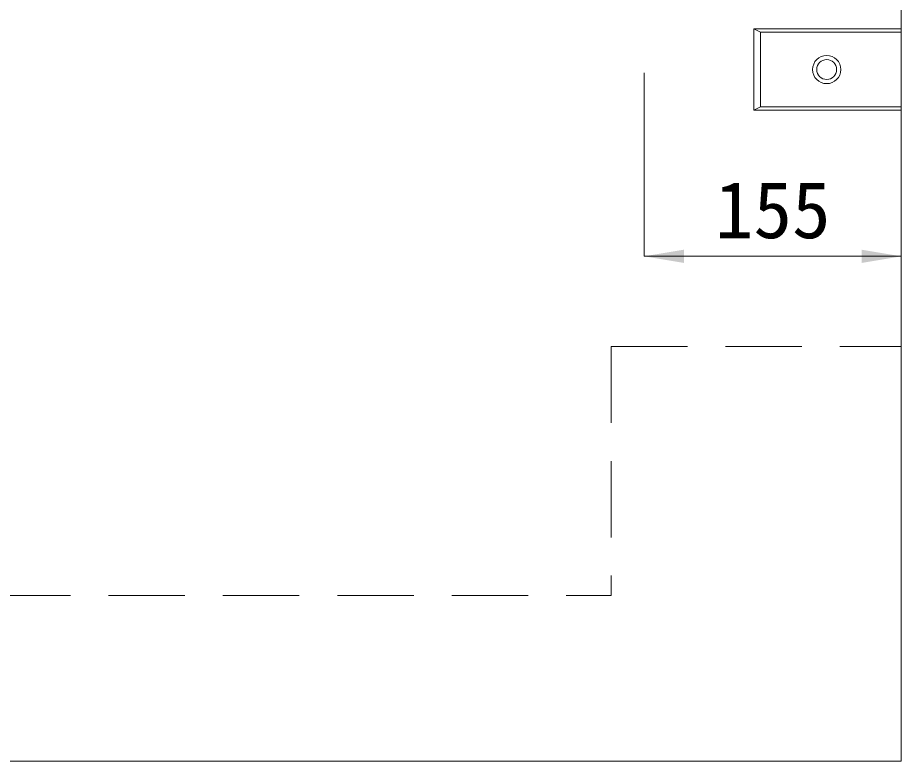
# Model space of a CAD drawing. Units: millimetres, scale not verified. Extents: x 42559 to 133118, y -58351 to -47326.
# Drawn here: x 63426 to 63959, y -52299 to -51851 of the extents above; entities that cross this region are included whole.
import ezdxf
from ezdxf.enums import TextEntityAlignment as Align

# ---------------------------------------------------------------- set-up
doc = ezdxf.new("R2010")
doc.units = ezdxf.units.MM
doc.header["$LTSCALE"] = 23
doc.linetypes.add('USER1', pattern=[1.35, 0.75, -0.6])
doc.linetypes.add('USER2', pattern=[3, 2, -1])
for name, color, linetype, lineweight in [('インサート', 92, 'USER1', 9), ('寸法線', 7, 'Continuous', 13), ('本体', 2, 'Continuous', 13)]:
    doc.layers.add(name, color=color, linetype=linetype, lineweight=lineweight)
doc.styles.add('ＭＳ ゴシック', font='')
doc.styles.get('ＭＳ ゴシック').set_extended_font_data('MS Gothic')

# ---------------------------------------------------------------- blocks, each defined once
blk = doc.blocks.new('filled_arrow')
at = {"color": 0, "linetype": 'Continuous', "lineweight": -2}
blk.add_solid([(7.5, 1.25), (0, 0), (7.5, -1.25)], dxfattribs=at)

msp = doc.modelspace()

# ---------------------------------------------------------------- linework, layer by layer
at = {"layer": 'インサート', "linetype": 'Continuous'}
for radius in [8.5, 6]:
    msp.add_circle((63914.25, -51882.28), radius, dxfattribs=at)
at = {"layer": '寸法線'}
for p, q in [((63959.25, -51789.28), (63959.25, -51994.87)), ((63804.25, -51884.28), (63804.25, -51994.87)), ((63804.25, -51994.87), (63959.25, -51994.87))]:
    msp.add_line(p, q, dxfattribs=at)
at = {"layer": '本体'}
for p in [(63959.25, -51749.28), (62961.25, -52299.28)]:
    msp.add_line(p, (63959.25, -52299.28), dxfattribs=at)
at = {"layer": '本体', "lineweight": 9}
for p, q in [((63870.25, -51857.78), (63870.25, -51906.78)), ((63959.25, -51857.78), (63870.25, -51857.78)), ((63959.25, -51906.78), (63870.25, -51906.78))]:
    msp.add_line(p, q, dxfattribs=at)
at = {"layer": '本体', "lineweight": 5}
for p, q in [((63874.25, -51859.78), (63870.25, -51857.78)), ((63874.25, -51859.78), (63874.25, -51904.78)), ((63959.25, -51859.78), (63874.25, -51859.78)), ((63874.25, -51904.78), (63870.25, -51906.78)), ((63959.25, -51904.78), (63874.25, -51904.78))]:
    msp.add_line(p, q, dxfattribs=at)
at = {"layer": '本体', "linetype": 'USER2', "lineweight": 15}
for p, q in [((63784.25, -52049.28), (63959.25, -52049.28)), ((63784.25, -52049.28), (63784.25, -52199.28)), ((63136.25, -52199.28), (63784.25, -52199.28))]:
    msp.add_line(p, q, dxfattribs=at)

# ---------------------------------------------------------------- block references
at = {"layer": '寸法線', "xscale": 3.2, "yscale": 3.2}
msp.add_blockref('filled_arrow', (63804.25, -51994.87), dxfattribs=at)
at = {"layer": '寸法線', "xscale": 3.2, "yscale": 3.2, "rotation": 180}
msp.add_blockref('filled_arrow', (63959.25, -51994.87), dxfattribs=at)

# ---------------------------------------------------------------- texts
at = {"layer": '寸法線', "style": 'ＭＳ ゴシック'}
msp.add_text('155', height=34.18, dxfattribs=at).set_placement((63881.75, -51966.87), align=Align.MIDDLE_CENTER)

doc.saveas('drawing.dxf')
